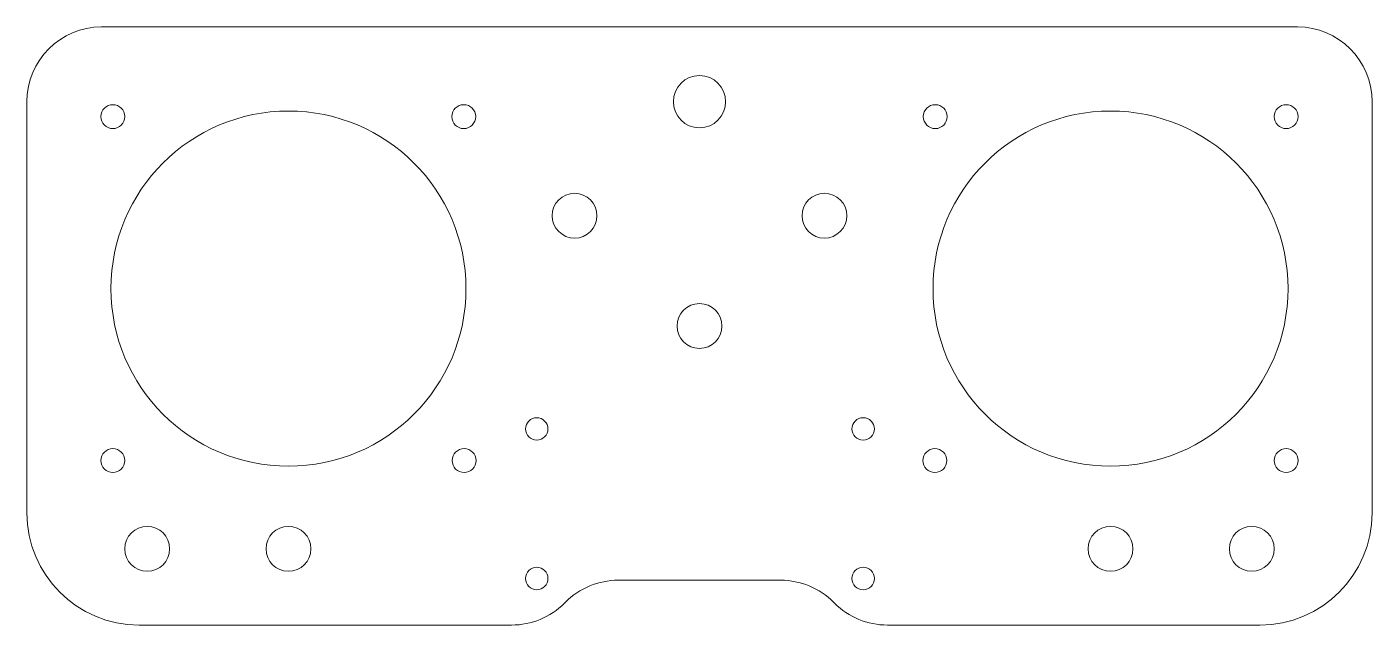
# Model space of a CAD drawing. Header units: millimetres. Extents: x -90 to 90, y -40 to 40.
import ezdxf

# ---------------------------------------------------------------- set-up
doc = ezdxf.new("R2010")
doc.units = ezdxf.units.MM

msp = doc.modelspace()

# ---------------------------------------------------------------- linework, layer by layer
at = {"color": 7, "linetype": 'Continuous', "lineweight": 15}
for p, q in [((80, 40), (-80, 40)), ((-90, 30), (-90, -25)), ((90, -25), (90, 30)), ((10.86, -34), (-10.86, -34)), ((-17.93, -36.93), (-18.07, -37.07)), ((18.07, -37.07), (17.93, -36.93)), ((-75, -40), (-25.14, -40)), ((25.14, -40), (75, -40))]:
    msp.add_line(p, q, dxfattribs=at)
for centre, radius in [((0, 30), 3.5), ((-78.5, 28), 1.6), ((-31.55, 28), 1.6), ((31.55, 28), 1.6), ((78.5, 28), 1.6), ((-55, 5), 23.75), ((55, 5), 23.75), ((-16.72, 14.75), 3), ((16.72, 14.75), 3), ((0, 0), 3), ((-21.78, -13.77), 1.5), ((21.9, -13.77), 1.5), ((-78.5, -18), 1.6), ((-31.5, -18), 1.6), ((31.5, -18), 1.6), ((78.5, -18), 1.6), ((-73.9, -29.8), 3), ((-55, -29.8), 3), ((55, -29.8), 3), ((73.9, -29.8), 3), ((-21.78, -33.77), 1.5), ((21.9, -33.77), 1.5)]:
    msp.add_circle(centre, radius, dxfattribs=at)
for centre, radius, start, end in [((-80, 30), 10, 90, 180), ((80, 30), 10, 0, 90), ((-75, -25), 15, 180, 270), ((75, -25), 15, 270, 0), ((-10.86, -44), 10, 90, 135), ((10.86, -44), 10, 45, 90), ((-25.14, -30), 10, 270, 315), ((25.14, -30), 10, 225, 270)]:
    msp.add_arc(centre, radius, start, end, dxfattribs=at)

doc.saveas('drawing.dxf')
